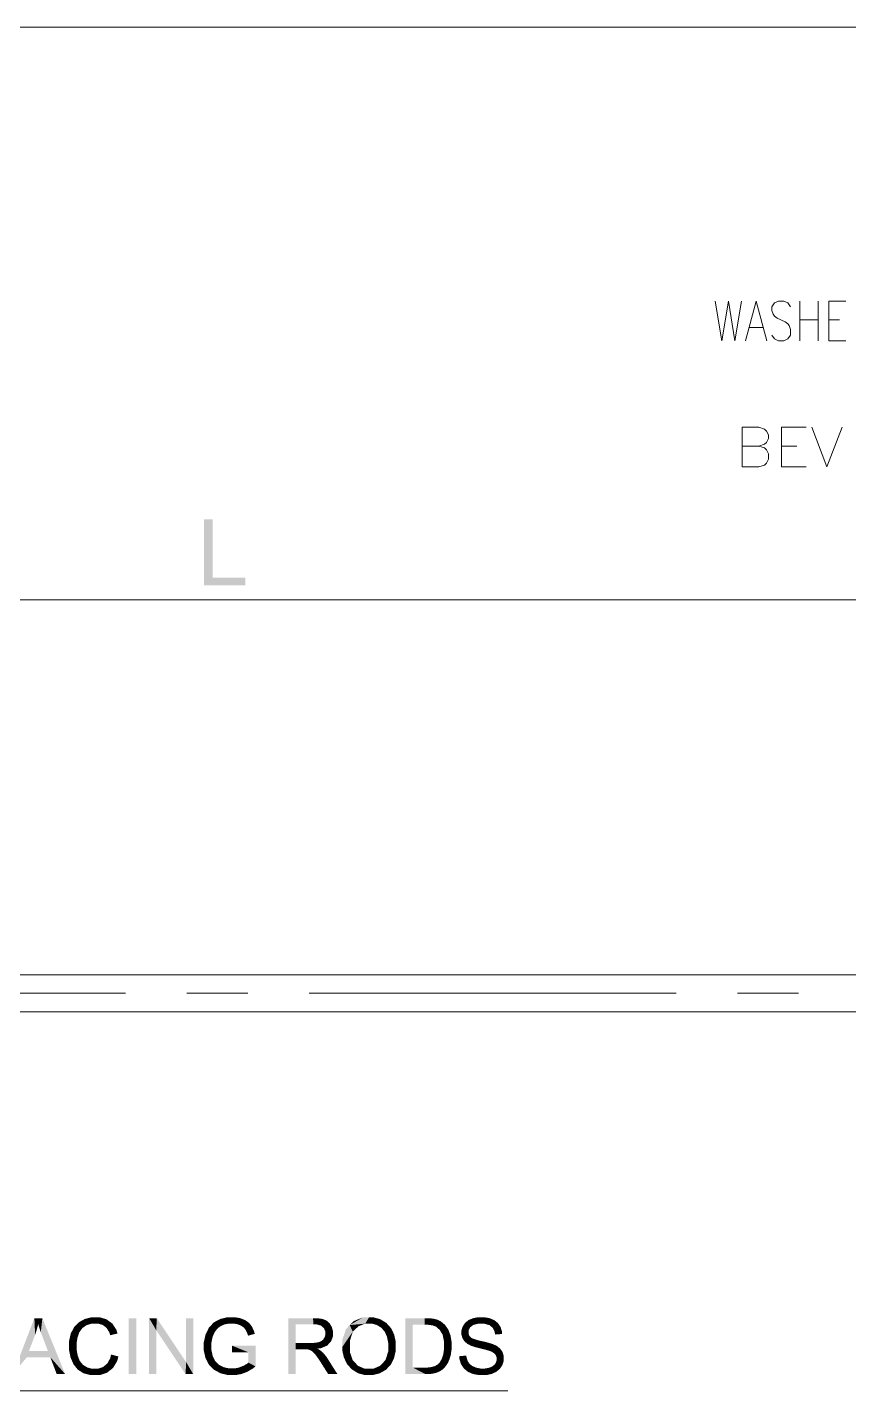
# Model space of a CAD drawing. Header units: millimetres. Extents: x 2 to 579, y 1 to 405.
# Drawn here: x 235.5 to 269.1, y 149.1 to 204.8 of the extents above; entities that cross this region are included whole.
import ezdxf

# ---------------------------------------------------------------- set-up
doc = ezdxf.new("R2010")
doc.units = ezdxf.units.MM
doc.linetypes.add('XKITLINE00', pattern=[0])
doc.layers.add('GraphicObject', color=6, linetype='Continuous', lineweight=0)
doc.layers.add('LinkedObject', color=7, linetype='Continuous', lineweight=0)

# ---------------------------------------------------------------- blocks, each defined once
blk = doc.blocks.new('*A3')
at = {"layer": 'GraphicObject', "color": 3, "linetype": 'XKITLINE00', "lineweight": 0}
blk.add_line((310.428, 204.754), (175.868, 204.754), dxfattribs=at)
blk = doc.blocks.new('*A4')
at = {"layer": 'LinkedObject'}
for points in [[(243.12, 184.651), (242.764, 181.951), (242.764, 184.651)], [(243.12, 182.27), (242.764, 181.951), (243.12, 184.651)], [(242.764, 181.951), (243.12, 182.27), (244.449, 181.951)], [(244.449, 181.951), (243.12, 182.27), (244.449, 182.27)], [(235.83, 152.015), (235.86, 151.337), (234.952, 149.728)], [(235.86, 151.337), (235.83, 152.015), (235.899, 151.446)], [(235.899, 151.446), (235.83, 152.015), (235.961, 151.664)], [(235.961, 151.664), (235.83, 152.015), (235.984, 151.775)], [(236.156, 152.015), (235.984, 151.775), (235.83, 152.015)], [(235.984, 151.775), (236.156, 152.015), (236.011, 151.681)], [(236.011, 151.681), (236.156, 152.015), (236.092, 151.443)], [(236.092, 151.443), (236.156, 152.015), (236.146, 151.299)], [(236.146, 151.299), (236.156, 152.015), (236.385, 150.668)], [(236.385, 150.668), (236.156, 152.015), (236.479, 150.421)], [(236.479, 150.421), (236.156, 152.015), (237.089, 149.728)], [(237.45, 151.645), (237.788, 151.606), (237.381, 151.512)], [(237.381, 151.512), (237.788, 151.606), (237.664, 151.436)], [(237.643, 151.847), (237.788, 151.606), (237.45, 151.645)], [(237.769, 151.916), (237.788, 151.606), (237.643, 151.847)], [(237.895, 151.985), (238.185, 151.795), (237.769, 151.916)], [(237.769, 151.916), (238.185, 151.795), (237.965, 151.732)], [(237.788, 151.606), (237.769, 151.916), (237.876, 151.669)], [(237.876, 151.669), (237.769, 151.916), (237.965, 151.732)], [(238.172, 152.054), (238.185, 151.795), (237.895, 151.985)], [(238.323, 152.054), (238.185, 151.795), (238.172, 152.054)], [(238.185, 151.795), (238.323, 152.054), (238.317, 151.795)], [(238.323, 152.054), (238.432, 151.795), (238.317, 151.795)], [(238.783, 151.966), (238.323, 152.054), (238.495, 152.054)], [(238.9, 151.879), (238.323, 152.054), (238.783, 151.966)], [(238.622, 151.738), (238.323, 152.054), (238.9, 151.879)], [(238.432, 151.795), (238.323, 152.054), (238.622, 151.738)], [(238.622, 151.738), (238.9, 151.879), (238.697, 151.681)], [(238.9, 151.879), (238.773, 151.624), (238.697, 151.681)], [(238.773, 151.624), (238.9, 151.879), (238.888, 151.443)], [(238.888, 151.443), (238.9, 151.879), (239.225, 151.388)], [(239.18, 151.546), (238.9, 151.879), (239.017, 151.792)], [(239.225, 151.388), (238.9, 151.879), (239.18, 151.546)], [(239.989, 152.015), (239.687, 149.728), (239.687, 152.015)], [(239.989, 149.728), (239.687, 149.728), (239.989, 152.015)], [(240.52, 152.015), (240.81, 151.523), (240.52, 149.728)], [(240.81, 151.523), (240.52, 152.015), (240.831, 152.015)], [(240.52, 149.728), (240.81, 151.523), (240.81, 149.728)], [(240.81, 151.523), (240.831, 152.015), (242.009, 149.728)], [(242.009, 149.728), (240.831, 152.015), (242.029, 150.22)], [(242.32, 152.015), (242.029, 150.22), (242.029, 152.015)], [(242.32, 149.728), (242.029, 150.22), (242.32, 152.015)], [(243.293, 151.913), (242.892, 151.484), (243.162, 151.843)], [(243.463, 151.7), (242.892, 151.484), (243.293, 151.913)], [(243.162, 151.843), (242.892, 151.484), (242.961, 151.628)], [(243.341, 151.617), (242.892, 151.484), (243.463, 151.7)], [(243.295, 151.566), (242.892, 151.484), (243.341, 151.617)], [(243.248, 151.514), (242.892, 151.484), (243.295, 151.566)], [(243.176, 151.401), (242.892, 151.484), (243.248, 151.514)], [(243.726, 152.054), (243.293, 151.913), (243.424, 151.983)], [(243.794, 151.795), (243.293, 151.913), (243.726, 152.054)], [(243.293, 151.913), (243.539, 151.732), (243.463, 151.7)], [(243.539, 151.732), (243.293, 151.913), (243.614, 151.764)], [(243.614, 151.764), (243.293, 151.913), (243.794, 151.795)], [(243.898, 151.795), (243.726, 152.054), (243.897, 152.054)], [(243.794, 151.795), (243.726, 152.054), (243.898, 151.795)], [(243.897, 152.054), (243.984, 151.795), (243.898, 151.795)], [(244.021, 152.054), (243.984, 151.795), (243.897, 152.054)], [(243.984, 151.795), (244.021, 152.054), (244.142, 151.765)], [(244.345, 151.973), (244.021, 152.054), (244.245, 152.014)], [(244.142, 151.765), (244.021, 152.054), (244.345, 151.973)], [(244.142, 151.765), (244.345, 151.973), (244.213, 151.735)], [(244.345, 151.973), (244.284, 151.705), (244.213, 151.735)], [(244.284, 151.705), (244.345, 151.973), (244.393, 151.625)], [(244.603, 151.821), (244.345, 151.973), (244.446, 151.933)], [(244.66, 151.75), (244.345, 151.973), (244.603, 151.821)], [(244.393, 151.625), (244.345, 151.973), (244.66, 151.75)], [(244.393, 151.625), (244.66, 151.75), (244.431, 151.575)], [(244.66, 151.75), (244.469, 151.525), (244.431, 151.575)], [(244.469, 151.525), (244.66, 151.75), (244.533, 151.388)], [(244.533, 151.388), (244.66, 151.75), (244.803, 151.491)], [(244.803, 151.491), (244.66, 151.75), (244.717, 151.678)], [(246.507, 151.006), (246.205, 149.728), (246.205, 152.015)], [(246.205, 152.015), (246.507, 151.763), (246.507, 151.006)], [(247.23, 151.763), (246.205, 152.015), (247.217, 152.015)], [(246.507, 151.763), (246.205, 152.015), (247.23, 151.763)], [(247.217, 152.015), (247.357, 151.763), (247.23, 151.763)], [(247.602, 151.984), (247.217, 152.015), (247.37, 152.015)], [(247.681, 151.953), (247.217, 152.015), (247.602, 151.984)], [(247.543, 151.711), (247.217, 152.015), (247.681, 151.953)], [(247.357, 151.763), (247.217, 152.015), (247.543, 151.711)], [(247.681, 151.953), (247.602, 151.659), (247.543, 151.711)], [(247.761, 151.922), (247.602, 151.659), (247.681, 151.953)], [(247.602, 151.659), (247.761, 151.922), (247.66, 151.606)], [(247.66, 151.606), (247.761, 151.922), (247.935, 151.736)], [(247.935, 151.736), (247.719, 151.473), (247.66, 151.606)], [(247.983, 151.658), (247.719, 151.473), (247.935, 151.736)], [(248.03, 151.485), (247.719, 151.473), (247.983, 151.658)], [(247.935, 151.736), (247.761, 151.922), (247.888, 151.814)], [(248.718, 151.732), (248.412, 150.841), (248.565, 151.571)], [(248.839, 151.462), (248.412, 150.841), (248.718, 151.732)], [(248.565, 151.571), (248.412, 150.841), (248.412, 151.125)], [(249.265, 152.054), (248.718, 151.732), (248.871, 151.893)], [(249.507, 152.054), (248.718, 151.732), (249.265, 152.054)], [(249.348, 151.793), (248.718, 151.732), (249.507, 152.054)], [(249.071, 151.683), (248.718, 151.732), (249.348, 151.793)], [(248.718, 151.732), (249.071, 151.683), (248.955, 151.572)], [(248.839, 151.462), (248.718, 151.732), (248.955, 151.572)], [(249.348, 151.793), (249.507, 152.054), (249.508, 151.793)], [(249.507, 152.054), (249.622, 151.793), (249.508, 151.793)], [(249.951, 151.978), (249.507, 152.054), (249.665, 152.054)], [(250.078, 151.902), (249.507, 152.054), (249.951, 151.978)], [(249.826, 151.736), (249.507, 152.054), (250.078, 151.902)], [(249.622, 151.793), (249.507, 152.054), (249.826, 151.736)], [(249.826, 151.736), (250.078, 151.902), (249.917, 151.678)], [(250.078, 151.902), (250.008, 151.621), (249.917, 151.678)], [(250.008, 151.621), (250.078, 151.902), (250.146, 151.46)], [(250.398, 151.616), (250.078, 151.902), (250.205, 151.827)], [(250.465, 151.481), (250.078, 151.902), (250.398, 151.616)], [(250.146, 151.46), (250.078, 151.902), (250.465, 151.481)], [(250.99, 152.015), (251.291, 151.745), (250.99, 149.728)], [(251.772, 151.745), (250.99, 152.015), (251.777, 152.015)], [(251.291, 151.745), (250.99, 152.015), (251.772, 151.745)], [(250.99, 149.728), (251.291, 151.745), (251.291, 149.998)], [(251.777, 152.015), (251.907, 151.745), (251.772, 151.745)], [(251.91, 152.015), (251.907, 151.745), (251.777, 152.015)], [(251.91, 152.015), (252.103, 151.722), (251.907, 151.745)], [(252.113, 151.998), (252.103, 151.722), (251.91, 152.015)], [(252.183, 151.982), (252.103, 151.722), (252.113, 151.998)], [(252.183, 151.982), (252.163, 151.698), (252.103, 151.722)], [(252.163, 151.698), (252.183, 151.982), (252.248, 151.665)], [(252.449, 151.878), (252.183, 151.982), (252.282, 151.959)], [(252.518, 151.818), (252.183, 151.982), (252.449, 151.878)], [(252.391, 151.536), (252.183, 151.982), (252.518, 151.818)], [(252.248, 151.665), (252.183, 151.982), (252.391, 151.536)], [(252.518, 151.818), (252.45, 151.44), (252.391, 151.536)], [(252.609, 151.742), (252.45, 151.44), (252.518, 151.818)], [(252.744, 151.546), (252.45, 151.44), (252.609, 151.742)], [(252.45, 151.44), (252.744, 151.546), (252.509, 151.344)], [(252.509, 151.344), (252.744, 151.546), (252.789, 151.427)], [(253.377, 151.747), (253.279, 151.423), (253.328, 151.672)], [(253.632, 151.635), (253.279, 151.423), (253.377, 151.747)], [(253.328, 151.672), (253.279, 151.423), (253.279, 151.51)], [(253.569, 151.514), (253.279, 151.423), (253.632, 151.635)], [(253.279, 151.423), (253.569, 151.514), (253.569, 151.443)], [(253.426, 151.822), (253.695, 151.685), (253.377, 151.747)], [(253.377, 151.747), (253.695, 151.685), (253.632, 151.635)], [(253.569, 151.937), (253.695, 151.685), (253.426, 151.822)], [(253.757, 151.736), (253.569, 151.937), (253.664, 151.976)], [(253.695, 151.685), (253.569, 151.937), (253.757, 151.736)], [(253.758, 152.015), (253.957, 151.786), (253.664, 151.976)], [(253.664, 151.976), (253.957, 151.786), (253.757, 151.736)], [(253.967, 152.054), (253.957, 151.786), (253.758, 152.015)], [(254.083, 152.054), (253.957, 151.786), (253.967, 152.054)], [(253.957, 151.786), (254.083, 152.054), (254.094, 151.786)], [(254.083, 152.054), (254.226, 151.786), (254.094, 151.786)], [(254.434, 152.013), (254.083, 152.054), (254.21, 152.054)], [(254.531, 151.972), (254.083, 152.054), (254.434, 152.013)], [(254.425, 151.731), (254.083, 152.054), (254.531, 151.972)], [(254.226, 151.786), (254.083, 152.054), (254.425, 151.731)], [(254.531, 151.972), (254.493, 151.675), (254.425, 151.731)], [(254.628, 151.931), (254.493, 151.675), (254.531, 151.972)], [(254.493, 151.675), (254.628, 151.931), (254.56, 151.62)], [(254.56, 151.62), (254.628, 151.931), (254.829, 151.731)], [(254.829, 151.731), (254.639, 151.456), (254.56, 151.62)], [(254.829, 151.731), (254.628, 151.931), (254.777, 151.81)], [(254.881, 151.651), (254.639, 151.456), (254.829, 151.731)], [(254.937, 151.471), (254.639, 151.456), (254.881, 151.651)], [(234.952, 149.728), (235.86, 151.337), (235.608, 150.668)], [(237.592, 151.223), (237.245, 151.067), (237.313, 151.379)], [(237.556, 151.003), (237.245, 151.067), (237.592, 151.223)], [(237.245, 151.067), (237.556, 151.003), (237.245, 150.888)], [(237.245, 150.888), (237.556, 151.003), (237.556, 150.89)], [(237.628, 151.329), (237.313, 151.379), (237.381, 151.512)], [(237.592, 151.223), (237.313, 151.379), (237.628, 151.329)], [(237.628, 151.329), (237.381, 151.512), (237.664, 151.436)], [(238.888, 151.443), (239.225, 151.388), (238.928, 151.318)], [(242.892, 151.484), (242.752, 151.027), (242.822, 151.339)], [(243.107, 151.233), (242.752, 151.027), (242.892, 151.484)], [(243.063, 151.003), (242.752, 151.027), (243.107, 151.233)], [(242.752, 151.027), (243.063, 151.003), (242.752, 150.86)], [(242.752, 150.86), (243.063, 151.003), (243.063, 150.879)], [(242.892, 151.484), (243.176, 151.401), (243.15, 151.339)], [(243.107, 151.233), (242.892, 151.484), (243.15, 151.339)], [(244.533, 151.388), (244.803, 151.491), (244.559, 151.3)], [(244.559, 151.3), (244.803, 151.491), (244.833, 151.375)], [(246.507, 151.006), (246.507, 150.743), (246.205, 149.728)], [(246.858, 150.743), (246.507, 151.006), (247.157, 151.006)], [(246.507, 150.743), (246.507, 151.006), (246.858, 150.743)], [(246.858, 150.743), (247.157, 151.006), (246.916, 150.743)], [(246.916, 150.743), (247.157, 151.006), (247, 150.738)], [(247, 150.738), (247.157, 151.006), (247.026, 150.732)], [(247.026, 150.732), (247.157, 151.006), (247.061, 150.724)], [(247.061, 150.724), (247.157, 151.006), (247.13, 150.693)], [(247.13, 150.693), (247.157, 151.006), (247.26, 151.006)], [(247.13, 150.693), (247.26, 151.006), (247.164, 150.672)], [(247.26, 151.006), (247.387, 150.768), (247.164, 150.672)], [(247.422, 151.028), (247.387, 150.768), (247.26, 151.006)], [(247.387, 150.768), (247.422, 151.028), (247.551, 150.791)], [(247.481, 151.049), (247.873, 150.981), (247.422, 151.028)], [(247.794, 150.897), (247.422, 151.028), (247.873, 150.981)], [(247.551, 150.791), (247.422, 151.028), (247.794, 150.897)], [(247.539, 151.071), (247.873, 150.981), (247.481, 151.049)], [(247.873, 150.981), (247.539, 151.071), (247.628, 151.139)], [(247.658, 151.187), (247.873, 150.981), (247.628, 151.139)], [(247.689, 151.234), (247.873, 150.981), (247.658, 151.187)], [(247.689, 151.234), (248.03, 151.391), (247.873, 150.981)], [(247.719, 151.336), (248.03, 151.391), (247.689, 151.234)], [(248.03, 151.391), (247.719, 151.473), (248.03, 151.485)], [(247.719, 151.473), (248.03, 151.391), (247.719, 151.392)], [(248.03, 151.391), (247.719, 151.336), (247.719, 151.392)], [(247.873, 150.981), (248.03, 151.391), (247.952, 151.064)], [(247.952, 151.064), (248.03, 151.391), (248.03, 151.269)], [(248.723, 151.094), (248.412, 150.841), (248.839, 151.462)], [(248.412, 150.841), (248.723, 151.094), (248.723, 150.836)], [(250.146, 151.46), (250.465, 151.481), (250.193, 151.356)], [(250.465, 151.481), (250.24, 151.252), (250.193, 151.356)], [(250.24, 151.252), (250.465, 151.481), (250.287, 151.008)], [(250.287, 151.008), (250.465, 151.481), (250.598, 151.039)], [(250.287, 150.869), (250.598, 151.039), (250.598, 150.867)], [(250.287, 151.008), (250.598, 151.039), (250.287, 150.869)], [(250.598, 151.039), (250.465, 151.481), (250.532, 151.346)], [(252.789, 151.427), (252.568, 151.068), (252.509, 151.344)], [(252.834, 151.309), (252.568, 151.068), (252.789, 151.427)], [(252.879, 151.037), (252.568, 151.068), (252.834, 151.309)], [(252.879, 150.884), (252.568, 151.068), (252.879, 151.037)], [(252.568, 151.068), (252.879, 150.884), (252.568, 150.888)], [(253.569, 151.381), (253.279, 151.423), (253.569, 151.443)], [(253.279, 151.423), (253.569, 151.381), (253.279, 151.344)], [(253.279, 151.344), (253.569, 151.381), (253.319, 151.202)], [(253.319, 151.202), (253.569, 151.381), (253.359, 151.138)], [(253.359, 151.138), (253.569, 151.381), (253.614, 151.28)], [(253.614, 151.28), (253.521, 150.968), (253.359, 151.138)], [(253.359, 151.138), (253.521, 150.968), (253.399, 151.074)], [(253.658, 151.24), (253.521, 150.968), (253.614, 151.28)], [(253.521, 150.968), (253.658, 151.24), (253.602, 150.925)], [(253.602, 150.925), (253.658, 151.24), (253.702, 151.2)], [(253.602, 150.925), (253.702, 151.2), (253.665, 150.891)], [(253.665, 150.891), (253.702, 151.2), (253.886, 150.82)], [(253.886, 150.82), (253.702, 151.2), (253.93, 151.119)], [(253.886, 150.82), (253.93, 151.119), (254.043, 150.782)], [(254.043, 150.782), (253.93, 151.119), (254.114, 151.077)], [(254.043, 150.782), (254.114, 151.077), (254.2, 150.744)], [(254.2, 150.744), (254.114, 151.077), (254.298, 151.035)], [(254.2, 150.744), (254.298, 151.035), (254.404, 150.688)], [(254.404, 150.688), (254.298, 151.035), (254.45, 150.67)], [(254.45, 150.67), (254.298, 151.035), (254.522, 150.643)], [(254.551, 150.962), (254.522, 150.643), (254.298, 151.035)], [(254.62, 150.931), (254.522, 150.643), (254.551, 150.962)], [(254.941, 151.37), (254.639, 151.456), (254.937, 151.471)], [(254.639, 151.456), (254.941, 151.37), (254.651, 151.347)], [(235.522, 150.421), (234.952, 149.728), (235.608, 150.668)], [(235.608, 150.668), (236.479, 150.421), (235.522, 150.421)], [(236.385, 150.668), (236.479, 150.421), (235.608, 150.668)], [(236.479, 150.421), (237.089, 149.728), (236.744, 149.728)], [(237.556, 150.89), (237.245, 150.725), (237.245, 150.888)], [(237.556, 150.744), (237.245, 150.725), (237.556, 150.89)], [(237.556, 150.744), (237.366, 150.275), (237.245, 150.725)], [(237.245, 150.725), (237.366, 150.275), (237.305, 150.418)], [(237.599, 150.489), (237.366, 150.275), (237.556, 150.744)], [(237.366, 150.275), (237.599, 150.489), (237.641, 150.38)], [(238.812, 150.167), (239.264, 150.453), (238.922, 149.885)], [(238.931, 150.385), (239.264, 150.453), (238.812, 150.167)], [(238.922, 149.885), (239.264, 150.453), (239.046, 149.983)], [(239.264, 150.453), (238.931, 150.385), (238.962, 150.53)], [(239.046, 149.983), (239.264, 150.453), (239.217, 150.267)], [(243.063, 150.726), (242.752, 150.86), (243.063, 150.879)], [(242.752, 150.86), (242.892, 150.251), (242.752, 150.692)], [(243.063, 150.726), (242.892, 150.251), (242.752, 150.86)], [(242.752, 150.692), (242.892, 150.251), (242.822, 150.387)], [(243.116, 150.47), (242.892, 150.251), (243.063, 150.726)], [(242.892, 150.251), (243.116, 150.47), (243.168, 150.367)], [(243.898, 150.894), (244.57, 150.624), (243.898, 150.624)], [(244.867, 150.894), (244.57, 150.624), (243.898, 150.894)], [(244.57, 150.198), (244.867, 150.894), (244.867, 150.046)], [(244.57, 150.624), (244.867, 150.894), (244.57, 150.198)], [(246.205, 149.728), (246.507, 150.743), (246.507, 149.728)], [(247.164, 150.672), (247.387, 150.768), (247.197, 150.65)], [(247.387, 150.768), (247.274, 150.573), (247.197, 150.65)], [(247.447, 150.74), (247.274, 150.573), (247.387, 150.768)], [(247.274, 150.573), (247.447, 150.74), (247.317, 150.519)], [(247.317, 150.519), (247.447, 150.74), (247.36, 150.464)], [(247.36, 150.464), (247.447, 150.74), (247.569, 150.655)], [(247.569, 150.655), (247.469, 150.307), (247.36, 150.464)], [(247.569, 150.655), (247.447, 150.74), (247.538, 150.683)], [(247.636, 150.594), (247.469, 150.307), (247.569, 150.655)], [(247.761, 150.442), (247.469, 150.307), (247.636, 150.594)], [(247.469, 150.307), (247.761, 150.442), (247.535, 150.204)], [(247.535, 150.204), (247.761, 150.442), (247.82, 150.35)], [(248.412, 150.841), (248.723, 150.629), (248.412, 150.691)], [(248.723, 150.629), (248.412, 150.841), (248.723, 150.836)], [(248.412, 150.691), (248.723, 150.629), (248.478, 150.405)], [(248.478, 150.405), (248.723, 150.629), (248.543, 150.27)], [(248.543, 150.27), (248.723, 150.629), (248.834, 150.304)], [(250.177, 150.307), (250.598, 150.867), (250.458, 150.245)], [(250.287, 150.648), (250.598, 150.867), (250.177, 150.307)], [(250.598, 150.867), (250.287, 150.648), (250.287, 150.869)], [(250.458, 150.245), (250.598, 150.867), (250.528, 150.383)], [(250.528, 150.383), (250.598, 150.867), (250.598, 150.694)], [(252.818, 150.422), (252.477, 150.357), (252.537, 150.539)], [(252.787, 150.321), (252.477, 150.357), (252.818, 150.422)], [(252.568, 150.759), (252.879, 150.754), (252.537, 150.539)], [(252.537, 150.539), (252.879, 150.754), (252.818, 150.422)], [(252.879, 150.884), (252.568, 150.759), (252.568, 150.888)], [(252.879, 150.754), (252.568, 150.759), (252.879, 150.884)], [(252.818, 150.422), (252.879, 150.754), (252.848, 150.523)], [(253.49, 150.401), (253.194, 150.462), (253.48, 150.487)], [(253.194, 150.462), (253.319, 150.051), (253.197, 150.347)], [(253.49, 150.401), (253.319, 150.051), (253.194, 150.462)], [(253.537, 150.26), (253.319, 150.051), (253.49, 150.401)], [(254.522, 150.643), (254.62, 150.931), (254.625, 150.576)], [(254.625, 150.576), (254.62, 150.931), (254.72, 150.885)], [(254.625, 150.576), (254.72, 150.885), (254.656, 150.536)], [(254.656, 150.536), (254.72, 150.885), (254.688, 150.495)], [(254.72, 150.885), (254.915, 150.698), (254.688, 150.495)], [(254.688, 150.495), (254.915, 150.698), (254.72, 150.401)], [(254.915, 150.698), (254.72, 150.885), (254.867, 150.769)], [(254.72, 150.401), (254.915, 150.698), (254.962, 150.628)], [(254.72, 150.401), (254.962, 150.628), (254.72, 150.348)], [(254.72, 150.348), (254.962, 150.628), (254.72, 150.295)], [(254.962, 150.628), (255.01, 150.373), (254.72, 150.295)], [(255.01, 150.373), (254.962, 150.628), (255.01, 150.465)], [(237.683, 150.272), (237.366, 150.275), (237.641, 150.38)], [(237.366, 150.275), (237.718, 149.84), (237.426, 150.133)], [(237.683, 150.272), (237.718, 149.84), (237.366, 150.275)], [(237.426, 150.133), (237.718, 149.84), (237.602, 149.915)], [(237.816, 150.109), (237.718, 149.84), (237.683, 150.272)], [(237.718, 149.84), (237.816, 150.109), (237.905, 150.055)], [(237.995, 150.001), (237.718, 149.84), (237.905, 150.055)], [(237.995, 150.001), (238.319, 149.689), (237.718, 149.84)], [(238.189, 149.947), (238.319, 149.689), (237.995, 150.001)], [(238.319, 149.689), (238.189, 149.947), (238.294, 149.947)], [(238.421, 149.947), (238.319, 149.689), (238.294, 149.947)], [(238.421, 149.947), (238.922, 149.885), (238.319, 149.689)], [(238.319, 149.689), (238.922, 149.885), (238.497, 149.689)], [(238.636, 150.021), (238.922, 149.885), (238.421, 149.947)], [(238.497, 149.689), (238.922, 149.885), (238.799, 149.787)], [(238.922, 149.885), (238.636, 150.021), (238.724, 150.094)], [(238.812, 150.167), (238.922, 149.885), (238.724, 150.094)], [(242.029, 150.22), (242.32, 149.728), (242.009, 149.728)], [(243.221, 150.264), (242.892, 150.251), (243.168, 150.367)], [(243.221, 150.264), (243.308, 149.833), (242.892, 150.251)], [(242.892, 150.251), (243.308, 149.833), (242.963, 150.114)], [(242.963, 150.114), (243.308, 149.833), (243.17, 149.905)], [(243.374, 150.111), (243.308, 149.833), (243.221, 150.264)], [(243.308, 149.833), (243.374, 150.111), (243.475, 150.061)], [(243.575, 150.011), (243.308, 149.833), (243.475, 150.061)], [(243.575, 150.011), (243.92, 149.689), (243.308, 149.833)], [(243.789, 149.961), (243.92, 149.689), (243.575, 150.011)], [(243.92, 149.689), (243.789, 149.961), (243.902, 149.961)], [(243.902, 149.961), (244.045, 149.689), (243.92, 149.689)], [(244.001, 149.961), (244.045, 149.689), (243.902, 149.961)], [(244.193, 149.999), (244.289, 149.734), (244.001, 149.961)], [(244.001, 149.961), (244.289, 149.734), (244.045, 149.689)], [(244.407, 149.779), (244.193, 149.999), (244.286, 150.037)], [(244.289, 149.734), (244.193, 149.999), (244.407, 149.779)], [(244.38, 150.075), (244.526, 149.823), (244.286, 150.037)], [(244.286, 150.037), (244.526, 149.823), (244.407, 149.779)], [(244.522, 150.155), (244.867, 150.046), (244.38, 150.075)], [(244.38, 150.075), (244.867, 150.046), (244.526, 149.823)], [(244.57, 150.198), (244.867, 150.046), (244.522, 150.155)], [(244.526, 149.823), (244.867, 150.046), (244.756, 149.957)], [(247.535, 150.204), (247.82, 150.35), (247.837, 149.728)], [(247.837, 149.728), (247.82, 150.35), (248.215, 149.728)], [(248.834, 150.304), (248.801, 149.923), (248.543, 150.27)], [(248.543, 150.27), (248.801, 149.923), (248.609, 150.136)], [(248.946, 150.185), (248.801, 149.923), (248.834, 150.304)], [(248.801, 149.923), (248.946, 150.185), (248.928, 149.845)], [(248.928, 149.845), (248.946, 150.185), (249.057, 150.066)], [(249.057, 150.066), (249.505, 149.689), (248.928, 149.845)], [(248.928, 149.845), (249.505, 149.689), (249.055, 149.767)], [(249.336, 149.947), (249.505, 149.689), (249.057, 150.066)], [(249.505, 149.689), (249.336, 149.947), (249.504, 149.947)], [(249.675, 149.947), (249.505, 149.689), (249.504, 149.947)], [(249.505, 149.689), (249.675, 149.947), (249.654, 149.689)], [(249.654, 149.689), (249.675, 149.947), (249.932, 149.76)], [(250.06, 149.83), (249.675, 149.947), (249.956, 150.067)], [(249.932, 149.76), (249.675, 149.947), (250.06, 149.83)], [(250.067, 150.187), (250.189, 149.901), (249.956, 150.067)], [(249.956, 150.067), (250.189, 149.901), (250.06, 149.83)], [(250.458, 150.245), (250.067, 150.187), (250.177, 150.307)], [(250.388, 150.108), (250.067, 150.187), (250.458, 150.245)], [(250.189, 149.901), (250.067, 150.187), (250.388, 150.108)], [(251.291, 149.998), (251.814, 149.728), (250.99, 149.728)], [(251.78, 149.998), (251.814, 149.728), (251.291, 149.998)], [(251.78, 149.998), (251.918, 149.728), (251.814, 149.728)], [(251.893, 149.998), (251.918, 149.728), (251.78, 149.998)], [(252.181, 149.767), (251.893, 149.998), (252.07, 150.019)], [(252.101, 149.747), (251.893, 149.998), (252.181, 149.767)], [(251.918, 149.728), (251.893, 149.998), (252.101, 149.747)], [(252.135, 150.04), (252.181, 149.767), (252.07, 150.019)], [(252.199, 150.061), (252.181, 149.767), (252.135, 150.04)], [(252.181, 149.767), (252.199, 150.061), (252.261, 149.786)], [(252.454, 149.882), (252.199, 150.061), (252.302, 150.12)], [(252.397, 149.844), (252.199, 150.061), (252.454, 149.882)], [(252.261, 149.786), (252.199, 150.061), (252.397, 149.844)], [(252.34, 150.158), (252.51, 149.919), (252.302, 150.12)], [(252.302, 150.12), (252.51, 149.919), (252.454, 149.882)], [(252.662, 150.089), (252.34, 150.158), (252.394, 150.212)], [(252.614, 150.023), (252.34, 150.158), (252.662, 150.089)], [(252.51, 149.919), (252.34, 150.158), (252.614, 150.023)], [(252.477, 150.357), (252.662, 150.089), (252.394, 150.212)], [(252.709, 150.155), (252.477, 150.357), (252.787, 150.321)], [(252.662, 150.089), (252.477, 150.357), (252.709, 150.155)], [(253.197, 150.347), (253.319, 150.051), (253.26, 150.142)], [(253.319, 150.051), (253.537, 150.26), (253.379, 149.961)], [(253.379, 149.961), (253.537, 150.26), (253.543, 149.825)], [(253.574, 150.205), (253.543, 149.825), (253.537, 150.26)], [(253.611, 150.15), (253.543, 149.825), (253.574, 150.205)], [(253.611, 150.15), (253.648, 149.779), (253.543, 149.825)], [(253.726, 150.061), (253.648, 149.779), (253.611, 150.15)], [(253.648, 149.779), (253.726, 150.061), (253.752, 149.734)], [(253.804, 150.027), (253.752, 149.734), (253.726, 150.061)], [(253.881, 149.993), (253.752, 149.734), (253.804, 150.027)], [(253.881, 149.993), (254.012, 149.689), (253.752, 149.734)], [(254.056, 149.959), (254.012, 149.689), (253.881, 149.993)], [(254.056, 149.959), (254.167, 149.689), (254.012, 149.689)], [(254.153, 149.959), (254.167, 149.689), (254.056, 149.959)], [(254.153, 149.959), (254.289, 149.689), (254.167, 149.689)], [(254.24, 149.959), (254.289, 149.689), (254.153, 149.959)], [(254.392, 149.985), (254.606, 149.779), (254.24, 149.959)], [(254.24, 149.959), (254.606, 149.779), (254.289, 149.689)], [(254.458, 150.01), (254.854, 149.949), (254.392, 149.985)], [(254.704, 149.823), (254.392, 149.985), (254.854, 149.949)], [(254.606, 149.779), (254.392, 149.985), (254.704, 149.823)], [(254.524, 150.036), (254.854, 149.949), (254.458, 150.01)], [(254.623, 150.107), (254.906, 150.029), (254.524, 150.036)], [(254.524, 150.036), (254.906, 150.029), (254.854, 149.949)], [(254.655, 150.152), (254.958, 150.11), (254.623, 150.107)], [(254.906, 150.029), (254.623, 150.107), (254.958, 150.11)], [(254.687, 150.197), (254.958, 150.11), (254.655, 150.152)], [(254.687, 150.197), (255.01, 150.373), (254.958, 150.11)], [(254.72, 150.295), (255.01, 150.373), (254.687, 150.197)], [(254.958, 150.11), (255.01, 150.373), (255.01, 150.282)], [(237.718, 149.84), (238.319, 149.689), (237.834, 149.764)], [(237.834, 149.764), (238.319, 149.689), (238.134, 149.689)], [(243.308, 149.833), (243.92, 149.689), (243.446, 149.761)], [(243.446, 149.761), (243.92, 149.689), (243.752, 149.689)], [(249.055, 149.767), (249.505, 149.689), (249.344, 149.689)], [(254.289, 149.689), (254.606, 149.779), (254.509, 149.734)]]:
    blk.add_hatch(color=7, dxfattribs=at).paths.add_polyline_path(points, flags=17)
at = {"layer": 'LinkedObject', "color": 2, "linetype": 'XKITLINE00', "lineweight": 0}
for p, q in [((263.646, 193.569), (263.916, 191.949)), ((263.916, 191.949), (264.186, 193.569)), ((264.186, 193.569), (264.456, 191.949)), ((264.456, 191.949), (264.726, 193.569)), ((264.888, 191.949), (265.32, 193.569)), ((265.32, 193.569), (265.752, 191.949)), ((265.968, 193.338), (266.076, 193.492)), ((265.968, 193.184), (265.968, 193.338)), ((266.076, 193.492), (266.238, 193.569)), ((266.238, 193.569), (266.454, 193.569)), ((266.454, 193.569), (266.616, 193.492)), ((266.616, 193.492), (266.724, 193.338)), ((267.102, 193.569), (267.102, 191.949)), ((267.858, 193.569), (267.858, 191.949)), ((268.29, 191.949), (268.29, 193.569)), ((268.29, 193.569), (268.992, 193.569)), ((266.022, 193.029), (265.968, 193.184)), ((266.076, 192.952), (266.022, 193.029)), ((266.184, 192.875), (266.076, 192.952)), ((266.508, 192.721), (266.184, 192.875)), ((267.102, 192.798), (267.858, 192.798)), ((268.29, 192.798), (268.722, 192.798)), ((265.05, 192.489), (265.59, 192.489)), ((265.968, 192.181), (266.076, 192.027)), ((266.616, 192.644), (266.508, 192.721)), ((266.67, 192.567), (266.616, 192.644)), ((266.616, 192.027), (266.724, 192.181)), ((266.724, 192.412), (266.67, 192.567)), ((266.724, 192.181), (266.724, 192.412)), ((266.076, 192.027), (266.238, 191.949)), ((266.238, 191.949), (266.454, 191.949)), ((266.454, 191.949), (266.616, 192.027)), ((268.992, 191.949), (268.29, 191.949)), ((264.744, 186.794), (264.744, 188.414)), ((264.744, 188.414), (265.438, 188.414)), ((265.438, 188.414), (265.67, 188.337)), ((265.67, 188.337), (265.747, 188.26)), ((266.364, 186.794), (266.364, 188.414)), ((266.364, 188.414), (267.367, 188.414)), ((267.598, 188.414), (268.216, 186.794)), ((268.216, 186.794), (268.833, 188.414)), ((265.747, 187.797), (265.67, 187.72)), ((265.747, 188.26), (265.824, 188.106)), ((265.824, 187.951), (265.747, 187.797)), ((265.824, 188.106), (265.824, 187.951)), ((265.438, 187.643), (264.744, 187.643)), ((264.744, 187.643), (265.438, 187.643)), ((265.67, 187.72), (265.438, 187.643)), ((265.438, 187.643), (265.67, 187.566)), ((265.67, 187.566), (265.747, 187.488)), ((265.747, 187.488), (265.824, 187.334)), ((265.824, 187.334), (265.824, 187.103)), ((266.364, 187.643), (266.981, 187.643)), ((265.438, 186.794), (264.744, 186.794)), ((265.67, 186.871), (265.438, 186.794)), ((265.747, 186.948), (265.67, 186.871)), ((265.824, 187.103), (265.747, 186.948)), ((267.367, 186.794), (266.364, 186.794))]:
    blk.add_line(p, q, dxfattribs=at)
at = {"layer": 'LinkedObject', "color": 1, "linetype": 'XKITLINE00', "lineweight": 0}
blk.add_line((304.844, 181.366), (182.369, 181.366), dxfattribs=at)
at = {"layer": 'LinkedObject', "color": 7, "linetype": 'XKITLINE00', "lineweight": 0}
for p, q in [((199.649, 166.049), (287.564, 166.049)), ((287.564, 164.535), (198.569, 164.535)), ((234.956, 149.051), (237.085, 149.051)), ((237.085, 149.051), (239.39, 149.051)), ((239.39, 149.051), (240.277, 149.051)), ((240.277, 149.051), (242.583, 149.051)), ((242.583, 149.051), (245.066, 149.051)), ((245.066, 149.051), (245.954, 149.051)), ((245.954, 149.051), (248.259, 149.051)), ((248.259, 149.051), (250.743, 149.051)), ((250.743, 149.051), (253.048, 149.051)), ((253.048, 149.051), (255.177, 149.051))]:
    blk.add_line(p, q, dxfattribs=at)
at = {"layer": 'LinkedObject', "color": 6, "linetype": 'XKITLINE00', "lineweight": 0}
for p, q in [((224.558, 165.292), (239.558, 165.292)), ((242.058, 165.292), (244.558, 165.292)), ((247.058, 165.292), (262.058, 165.292)), ((264.558, 165.292), (267.058, 165.292))]:
    blk.add_line(p, q, dxfattribs=at)

msp = doc.modelspace()

# ---------------------------------------------------------------- block references
at = {"lineweight": 0}
for name in ['*A3', '*A4']:
    msp.add_blockref(name, (0, 0), dxfattribs=at)

doc.saveas('drawing.dxf')
